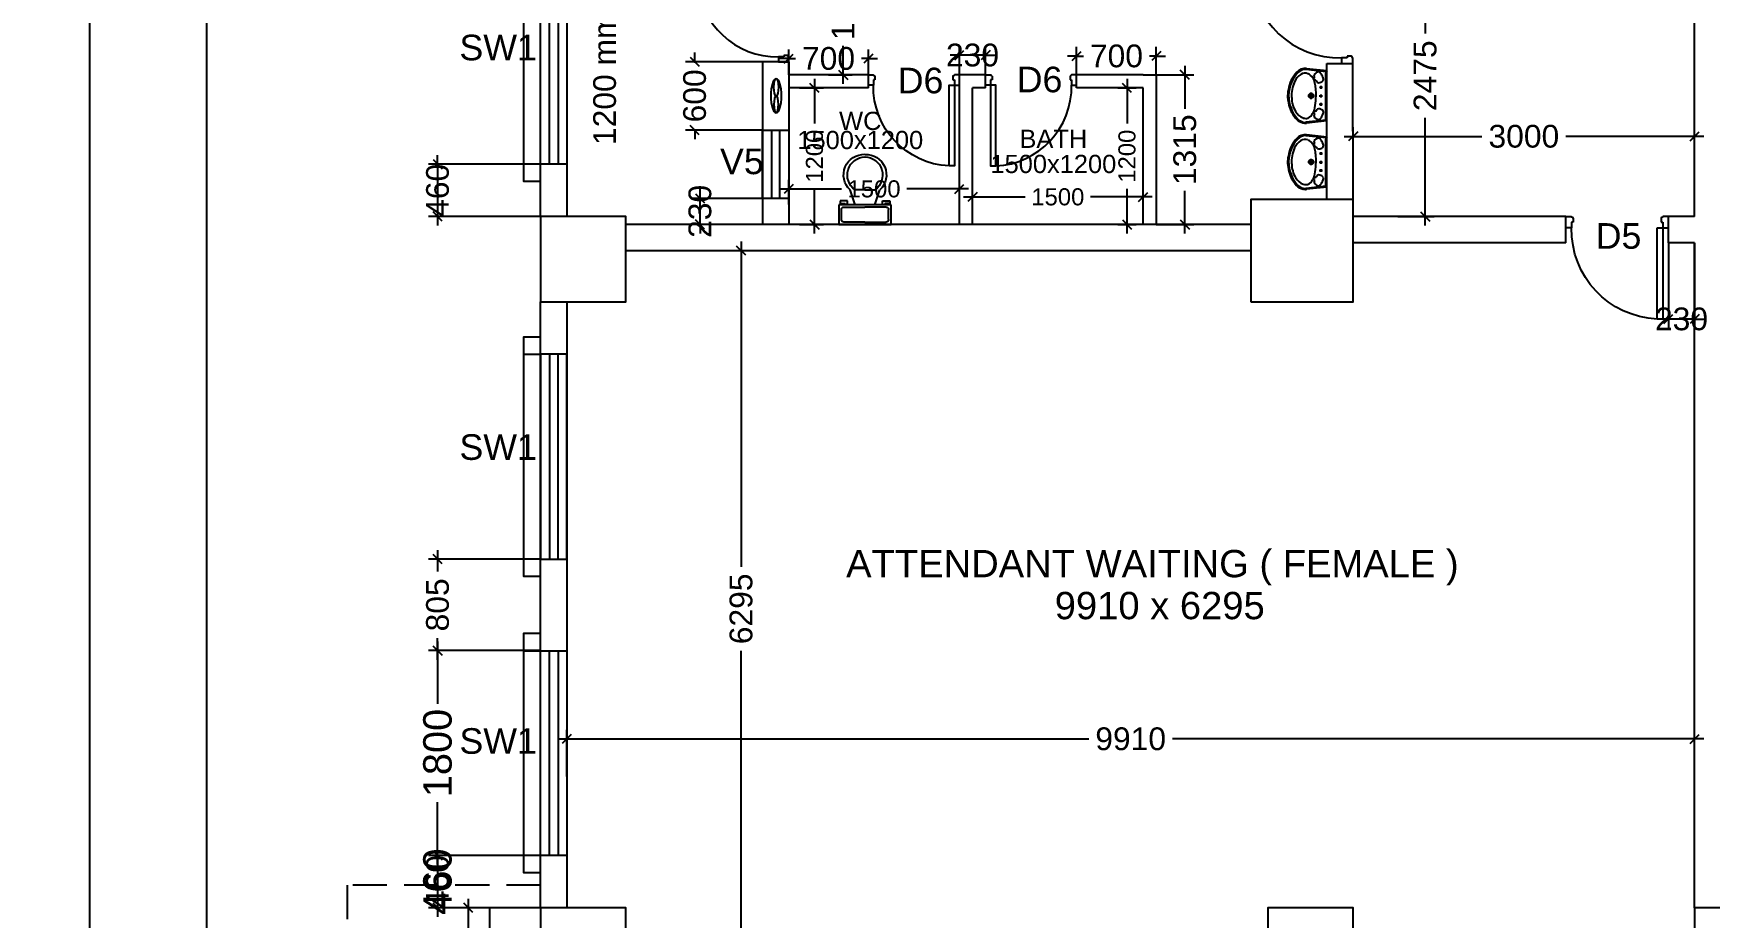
# Model space of a CAD drawing. Extents: x 7620542 to 7843793, y -6476226 to -6093835.
# Drawn here: x 7636943 to 7651670, y -6350490 to -6342722 of the extents above; entities that cross this region are included whole.
import ezdxf
from ezdxf.enums import TextEntityAlignment as Align

# ---------------------------------------------------------------- set-up
doc = ezdxf.new("R2010")
doc.units = 0
doc.header["$LTSCALE"] = 600
doc.header["$MEASUREMENT"] = 0
doc.header["$PDMODE"] = 35
doc.linetypes.add('DASHED', pattern=[0.75, 0.5, -0.25])
doc.layers.get('0').update_dxf_attribs({"linetype": 'CONTINUOUS'})
doc.layers.get('Defpoints').update_dxf_attribs({"linetype": 'CONTINUOUS'})
for name, color, linetype in [('DIM', 8, 'CONTINUOUS'), ('DOOR', 32, 'CONTINUOUS'), ('Ele Proje.', 7, 'CONTINUOUS'), ('Exaust', 8, 'CONTINUOUS'), ('Fixed Glass', 171, 'CONTINUOUS'), ('joinery', 7, 'CONTINUOUS'), ('LA-column', 3, 'CONTINUOUS'), ('Room Dim', 1, 'CONTINUOUS'), ('T Wall', 8, 'CONTINUOUS'), ('TEXT', 6, 'CONTINUOUS'), ('Toi-Euip', 8, 'CONTINUOUS'), ('toi-fix', 46, 'CONTINUOUS'), ('Walls', 7, 'CONTINUOUS'), ('WIN', 151, 'CONTINUOUS'), ('Working Dim', 5, 'CONTINUOUS')]:
    doc.layers.add(name, color=color, linetype=linetype)
doc.styles.add('ari', font='arial.ttf')
doc.styles.add('ARIAL', font='arial.ttf')
doc.styles.get("Standard").update_dxf_attribs({"font": 'romans.shx'})
doc.dimstyles.new('int. dim', dxfattribs={"dimtxt": 450, "dimasz": 80, "dimexe": 80, "dimexo": 0, "dimgap": 70, "dimtad": 0, "dimdec": 0, "dimzin": 12, "dimdsep": 46, "dimtxsty": 'ari', "dimblk": 'OBLIQUE', "dimcen": 2, "dimdle": 80, "dimclrd": 256, "dimclre": 256, "dimclrt": 6, "dimadec": 0, "dimazin": 0, "dimtfac": 1, "dimtdec": 0, "dimtix": 1, "dimtmove": 2, "dimatfit": 3, "dimfxl": 1, "dimtolj": 1, "dimtzin": 0, "dimlwd": -1, "dimlwe": -1, "dimarcsym": 0})
doc.dimstyles.new('STANDARD$0', dxfattribs={"dimscale": 0, "dimtxt": 150, "dimasz": 125, "dimexe": 0.75, "dimexo": 1, "dimgap": 25, "dimtad": 1, "dimdec": 0, "dimdsep": 46, "dimtxsty": 'Standard', "dimblk1": 'DOT', "dimblk2": 'DOT', "dimsah": 1, "dimcen": 2.5, "dimclrd": 1, "dimclre": 1, "dimclrt": 3, "dimadec": 0, "dimazin": 0, "dimtfac": 1, "dimtdec": 0, "dimtmove": 0, "dimatfit": 3, "dimldrblk": 'DOT', "dimfxl": 1, "dimtolj": 1, "dimtzin": 0, "dimarcsym": 0})

# ---------------------------------------------------------------- blocks, each defined once
blk = doc.blocks.new('1000')
at = {"layer": 'DOOR'}
for p, q in [((0, -100), (0, 0)), ((0, 0), (50, 0)), ((50, -100), (0, -100)), ((50, 0), (50, -2)), ((63, -49), (50, -49)), ((50, -49), (50, -100)), ((50, -100), (50, -901)), ((100, -100), (50, -100)), ((63, -13), (61, -13)), ((63, -13), (63, -49)), ((100, -901), (100, -100)), ((837, -13), (837, -49)), ((837, -13), (839, -13)), ((837, -49), (850, -49)), ((850, 0), (850, -2)), ((900, 0), (850, 0)), ((850, -49), (850, -100)), ((850, -100), (900, -100)), ((900, -100), (900, 0)), ((50, -901), (100, -901))]:
    blk.add_line(p, q, dxfattribs=at)
for centre, major_axis, start_param, end_param in [((50, -13), (-7.95, 7.95), 3.926991, 5.497787), ((850, -13), (7.95, 7.95), 0.785398, 2.356194)]:
    blk.add_ellipse(centre, major_axis=major_axis, ratio=1, start_param=start_param, end_param=end_param, dxfattribs=at)
at = {"layer": 'DOOR', "color": 145}
blk.add_ellipse((64, -115), major_axis=(-520, 590), ratio=1, start_param=2.464943, end_param=4.009476, dxfattribs=at)
blk = doc.blocks.new('_Oblique')
at = {"color": 0, "linetype": 'ByBlock', "lineweight": -2}
blk.add_line((-0.5, -0.5), (0.5, 0.5), dxfattribs=at)
blk = doc.blocks.new('*D500')
at = {"layer": 'Defpoints', "color": 0, "transparency": 16777216}
for p in [(7641399, -6343870, -15), (7640494, -6344330), (7641399, -6344330, -10)]:
    blk.add_point(p, dxfattribs=at)
at = {"layer": 'Working Dim', "transparency": 16777216}
for p, q in [((7641399, -6343870), (7640414, -6343870)), ((7640494, -6343870), (7640494, -6343790)), ((7640494, -6343870), (7640494, -6344330)), ((7641399, -6344330), (7640414, -6344330)), ((7640494, -6344330), (7640494, -6344410))]:
    blk.add_line(p, q, dxfattribs=at)
at = {"layer": 'Working Dim', "transparency": 16777216, "xscale": 80, "yscale": 80, "zscale": 80}
for p, rotation in [((7640494, -6343870), 270), ((7640494, -6344330), 90)]:
    blk.add_blockref('_Oblique', p, dxfattribs=dict(at, rotation=rotation))
at = {"layer": 'Working Dim', "color": 6, "transparency": 16777216, "insert": (7640494, -6344100), "char_height": 200, "attachment_point": 5, "rotation": 90, "style": 'ari'}
blk.add_mtext('\\A1;460', dxfattribs=at)
blk = doc.blocks.new('*D501')
at = {"layer": 'Defpoints', "color": 0, "transparency": 16777216}
for p in [(7641399, -6347341, -10), (7640494, -6348145), (7641399, -6348145, -10)]:
    blk.add_point(p, dxfattribs=at)
at = {"layer": 'Working Dim', "transparency": 16777216}
for p, q in [((7640494, -6347261), (7640494, -6347451)), ((7641399, -6347341), (7640414, -6347341)), ((7641399, -6348145), (7640414, -6348145)), ((7640494, -6348225), (7640494, -6348035))]:
    blk.add_line(p, q, dxfattribs=at)
at = {"layer": 'Working Dim', "transparency": 16777216, "xscale": 80, "yscale": 80, "zscale": 80}
for p, rotation in [((7640494, -6347341), 90), ((7640494, -6348145), 270)]:
    blk.add_blockref('_Oblique', p, dxfattribs=dict(at, rotation=rotation))
at = {"layer": 'Working Dim', "color": 6, "transparency": 16777216, "insert": (7640494, -6347743), "char_height": 200, "attachment_point": 5, "rotation": 90, "style": 'ari'}
blk.add_mtext('\\A1;805', dxfattribs=at)
blk = doc.blocks.new('*D502')
at = {"layer": 'Defpoints', "color": 0, "transparency": 16777216}
for p in [(7641399, -6349945, -10), (7640494, -6350405), (7641399, -6350405, -10)]:
    blk.add_point(p, dxfattribs=at)
at = {"layer": 'Working Dim', "transparency": 16777216}
for p, q in [((7640494, -6349945), (7640494, -6349865)), ((7641399, -6349945), (7640414, -6349945)), ((7640494, -6349945), (7640494, -6350405)), ((7641399, -6350405), (7640414, -6350405)), ((7640494, -6350405), (7640494, -6350485))]:
    blk.add_line(p, q, dxfattribs=at)
at = {"layer": 'Working Dim', "transparency": 16777216, "xscale": 80, "yscale": 80, "zscale": 80}
for p, rotation in [((7640494, -6349945), 270), ((7640494, -6350405), 90)]:
    blk.add_blockref('_Oblique', p, dxfattribs=dict(at, rotation=rotation))
at = {"layer": 'Working Dim', "color": 6, "transparency": 16777216, "insert": (7640494, -6350175), "char_height": 200, "attachment_point": 5, "rotation": 90, "style": 'ari'}
blk.add_mtext('\\A1;460', dxfattribs=at)
blk = doc.blocks.new('*D361')
at = {"layer": 'Defpoints', "color": 0, "transparency": 16777216}
for p in [(7648539, -6343724, 3), (7651539, -6343626), (7651539, -6343724, 7)]:
    blk.add_point(p, dxfattribs=at)
at = {"layer": 'Working Dim', "transparency": 16777216}
for p, q in [((7648539, -6343724), (7648539, -6343546)), ((7651539, -6343724), (7651539, -6343546)), ((7648459, -6343626), (7649671, -6343626)), ((7651619, -6343626), (7650407, -6343626))]:
    blk.add_line(p, q, dxfattribs=at)
at = {"layer": 'Working Dim', "transparency": 16777216, "xscale": 80, "yscale": 80, "zscale": 80, "rotation": 180}
blk.add_blockref('_Oblique', (7648539, -6343626), dxfattribs=at)
at = {"layer": 'Working Dim', "transparency": 16777216, "xscale": 80, "yscale": 80, "zscale": 80}
blk.add_blockref('_Oblique', (7651539, -6343626), dxfattribs=at)
at = {"layer": 'Working Dim', "color": 6, "transparency": 16777216, "insert": (7650039, -6343626), "char_height": 200, "attachment_point": 5, "style": 'ari'}
blk.add_mtext('\\A1;3000', dxfattribs=at)
blk = doc.blocks.new('*D362')
at = {"layer": 'Defpoints', "color": 0, "transparency": 16777216}
for p in [(7651539, -6348921), (7641629, -6349252, 5), (7651539, -6349252, 6)]:
    blk.add_point(p, dxfattribs=at)
at = {"layer": 'Working Dim', "transparency": 16777216}
for p, q in [((7641629, -6349252), (7641629, -6348841)), ((7651539, -6349252), (7651539, -6348841)), ((7641549, -6348921), (7646216, -6348921)), ((7651619, -6348921), (7646952, -6348921))]:
    blk.add_line(p, q, dxfattribs=at)
at = {"layer": 'Working Dim', "transparency": 16777216, "xscale": 80, "yscale": 80, "zscale": 80, "rotation": 180}
blk.add_blockref('_Oblique', (7641629, -6348921), dxfattribs=at)
at = {"layer": 'Working Dim', "transparency": 16777216, "xscale": 80, "yscale": 80, "zscale": 80}
blk.add_blockref('_Oblique', (7651539, -6348921), dxfattribs=at)
at = {"layer": 'Working Dim', "color": 6, "transparency": 16777216, "insert": (7646584, -6348921), "char_height": 200, "attachment_point": 5, "style": 'ari'}
blk.add_mtext('\\A1;9910', dxfattribs=at)
blk = doc.blocks.new('*D363')
at = {"layer": 'Defpoints', "color": 0, "transparency": 16777216}
for p in [(7642916, -6344630), (7643161, -6344630), (7642916, -6350925, 6)]:
    blk.add_point(p, dxfattribs=at)
at = {"layer": 'Working Dim', "transparency": 16777216}
for p, q in [((7642916, -6344630), (7643241, -6344630)), ((7643161, -6344550), (7643161, -6347408)), ((7643161, -6351005), (7643161, -6348148)), ((7642916, -6350925), (7643241, -6350925))]:
    blk.add_line(p, q, dxfattribs=at)
at = {"layer": 'Working Dim', "transparency": 16777216, "xscale": 80, "yscale": 80, "zscale": 80}
for p, rotation in [((7643161, -6344630), 90), ((7643161, -6350925), 270)]:
    blk.add_blockref('_Oblique', p, dxfattribs=dict(at, rotation=rotation))
at = {"layer": 'Working Dim', "color": 6, "transparency": 16777216, "insert": (7643161, -6347778), "char_height": 200, "attachment_point": 5, "rotation": 90, "style": 'ari'}
blk.add_mtext('\\A1;6295', dxfattribs=at)
blk = doc.blocks.new('Z$W@#1841')
at = {"layer": 'DOOR'}
for p, q in [((-268, -167), (-317, -167)), ((-317, -167), (-317, -267)), ((-317, -267), (-268, -267)), ((-268, -218), (-268, -167)), ((-254, -218), (-268, -218)), ((-268, -267), (-268, -265)), ((-254, -254), (-256, -254)), ((-254, -254), (-254, -218)), ((519, -254), (519, -218)), ((519, -218), (533, -218)), ((519, -254), (522, -254)), ((533, -218), (533, -167)), ((533, -167), (583, -167)), ((533, -267), (533, -265)), ((583, -267), (533, -267)), ((583, -167), (583, -267))]:
    blk.add_line(p, q, dxfattribs=at)
blk.add_lwpolyline([(482, 633), (482, -167), (533, -167), (533, 633)], close=True, dxfattribs=at)
at = {"layer": 'DOOR', "color": 145}
blk.add_arc((518, -152), 786, 92.6177, 181.1129, dxfattribs=at)
at = {"layer": 'DOOR'}
for centre, start, end in [((-268, -254), 270, 0), ((533, -254), 180, 270)]:
    blk.add_arc(centre, 11.2, start, end, dxfattribs=at)
blk = doc.blocks.new('A$C70ED7303')
at = {"layer": 'toi-fix', "color": 8}
for p, q in [((0, 0), (229, 0)), ((229, 0), (229, -174)), ((-229, 0), (0, 0)), ((-229, -174), (-229, 0)), ((-207, -44), (-207, -131)), ((0, -22), (-185, -22)), ((0, -22), (185, -22)), ((207, -44), (207, -131)), ((229, -174), (-229, -174)), ((-218, -207), (-218, -185)), ((-218, -185), (-174, -185)), ((-153, -207), (-218, -207)), ((-185, -153), (0, -153)), ((-174, -185), (-174, -174)), ((-153, -174), (-153, -207)), ((-87, -174), (-131, -305)), ((185, -153), (0, -153)), ((87, -174), (131, -305)), ((153, -174), (153, -207)), ((153, -207), (218, -207)), ((174, -185), (174, -174)), ((218, -185), (174, -185)), ((218, -207), (218, -185)), ((0, -305), (-87, -305)), ((0, -305), (87, -305))]:
    blk.add_line(p, q, dxfattribs=at)
for centre, major_axis, start_param, end_param in [((-188, -41), (13.6, -13.6), 2.214297, 4.068888), ((-188, -134), (-13.6, -13.6), 5.35589, 7.21048), ((188, -41), (13.6, -13.6), 0.643501, 2.498091), ((188, -134), (-13.6, -13.6), 0.643501, 2.498091), ((-7, -436), (-128, -128), 4.686239, 7.105146), ((5, -435), (-113, -113), 4.541602, 7.039318), ((7, -436), (56, -172), -0.351019, 2.067888), ((-5, -435), (-113, -113), 0.814663, 3.31238)]:
    blk.add_ellipse(centre, major_axis=major_axis, ratio=1, start_param=start_param, end_param=end_param, dxfattribs=at)
blk = doc.blocks.new('A$C4D064DB7')
at = {"layer": 'Toi-Euip', "color": 8}
for p, q in [((-219, -1), (-239, 178)), ((-212, 5), (-232, 185)), ((1, 167), (1, 108)), ((212, 5), (232, 185)), ((219, -1), (239, 178)), ((-205, 8), (200, 8)), ((-61, 52), (-87, 52)), ((-73, 69), (-73, 37)), ((-28, 138), (30, 138)), ((11, 52), (-14, 52)), ((-1, 69), (-1, 37)), ((88, 52), (63, 52)), ((76, 64), (76, 37)), ((-219, -1), (219, -1))]:
    blk.add_line(p, q, dxfattribs=at)
for centre, radius in [((1, 138), 20.9), ((1, 138), 15), ((1, 138), 10.5), ((-73, 52), 6.23), ((-1, 52), 6.23), ((76, 52), 6.23)]:
    blk.add_circle(centre, radius, dxfattribs=at)
for centre, radius, start, end in [((-15, 63), 278, 103.6801, 133.1199), ((-52, 129), 194, 106.9894, 130.6854), ((-13, 69), 240, 90.5187, 121.0564), ((0, 43), 293, 66.1951, 111.8497), ((-4, 79), 266, 77.1391, 106.8516), ((4, 22), 288, 65.4107, 93.8454), ((11, 57), 285, 46.3845, 81.023), ((17, 64), 267, 46.2173, 67.6674), ((-159, 188), 80.7, 163.2392, 186.9959), ((-136, 190), 103, 132.34, 168.5521), ((-157, 191), 75.7, 146.7911, 185.1402), ((-116, 175), 119, 121.8415, 151.2146), ((-106, 184), 91.8, 165.5854, 192.6546), ((-79, 167), 122, 117.7975, 160.6946), ((-124, 196), 77.6, 203.693, 246.3813), ((98, 210), 106, 278.0202, 335.0221), ((74, 158), 135, 31.8603, 68.3132), ((131, 193), 68.8, 336.7779, 32.4081), ((141, 189), 91.5, 357.2238, 48.0895), ((144, 191), 96.4, 352.3942, 48.6169), ((-200, -15), 23.9, 101.1451, 143.7785), ((-189, 73), 20.1, 152.4908, 243.191), ((-154, 65), 55.1, 124.9669, 161.6496), ((-120, 149), 122, 230.5982, 250.4136), ((-175, 96), 17.3, 50.4642, 129.5358), ((-158, 116), 8.33, 226.0403, 306.1074), ((-146, 63), 33, 241.9192, 291.3561), ((-74, 264), 162, 239.5902, 265.9719), ((-157, 117), 8.45, 294.5104, 30.3287), ((-126, 102), 8.28, 83.1526, 217.3039), ((-161, 71), 47.7, 305.0585, 347.193), ((-110, 110), 26, 208.2715, 253.614), ((-144, 69), 30.9, 343.9654, 29.9209), ((33, 870), 776, 261.2228, 267.52), ((-3, 804), 710, 270.2431, 275.5482), ((44, 384), 287, 274.2321, 283.8267), ((146, 69), 30.9, 150.0791, 196.0346), ((163, 71), 47.7, 192.807, 234.9415), ((112, 110), 26, 286.386, 331.7285), ((130, 102), 7.16, 318.2984, 78.6803), ((148, 63), 33, 248.6439, 298.0808), ((158, 116), 7.49, 165.1523, 247.9307), ((160, 116), 8.33, 233.8926, 313.9597), ((122, 149), 122, 289.5864, 309.4018), ((177, 96), 17.3, 50.4642, 129.5358), ((156, 65), 55.1, 18.3504, 55.0331), ((191, 73), 20.1, 296.809, 27.5092), ((200, -17), 24.9, 38.7487, 88.5796)]:
    blk.add_arc(centre, radius, start, end, dxfattribs=at)
blk = doc.blocks.new('A$C153C7E87')
at = {"layer": 'Exaust', "color": 10, "extrusion": (0, 0, -1)}
for centre, major_axis, ratio in [((0, 0), (150, 0), 0.312125), ((-75, 0), (75.1, 0), 0.271389)]:
    blk.add_ellipse(centre, major_axis=major_axis, ratio=ratio, start_param=3.141593, end_param=9.424778, dxfattribs=at)
at = {"layer": 'Exaust', "color": 10}
blk.add_ellipse((75, 0), major_axis=(75.1, 0), ratio=0.271389, dxfattribs=at)
blk = doc.blocks.new('*D807')
at = {"layer": 'Defpoints', "color": 0, "transparency": 16777216}
for p in [(7648931, -6341855, -9), (7649172, -6341855), (7648931, -6344330, 5)]:
    blk.add_point(p, dxfattribs=at)
at = {"layer": 'Working Dim', "transparency": 16777216}
for p, q in [((7649172, -6341775), (7649172, -6342722)), ((7648931, -6341855), (7649252, -6341855)), ((7649172, -6344410), (7649172, -6343464)), ((7648931, -6344330), (7649252, -6344330))]:
    blk.add_line(p, q, dxfattribs=at)
at = {"layer": 'Working Dim', "transparency": 16777216, "xscale": 80, "yscale": 80, "zscale": 80}
for p, rotation in [((7649172, -6341855), 90), ((7649172, -6344330), 270)]:
    blk.add_blockref('_Oblique', p, dxfattribs=dict(at, rotation=rotation))
at = {"layer": 'Working Dim', "color": 6, "transparency": 16777216, "insert": (7649172, -6343093), "char_height": 200, "attachment_point": 5, "rotation": 90, "style": 'ari'}
blk.add_mtext('\\A1;2475', dxfattribs=at)
blk = doc.blocks.new('*D808')
at = {"layer": 'Defpoints', "color": 0, "transparency": 16777216}
for p in [(7646694, -6344158), (7645194, -6344304, -5), (7646694, -6344304, -5)]:
    blk.add_point(p, dxfattribs=at)
at = {"layer": 'Working Dim', "transparency": 16777216}
for p, q in [((7645114, -6344158), (7645657, -6344158)), ((7645194, -6344304), (7645194, -6344078)), ((7646774, -6344158), (7646231, -6344158)), ((7646694, -6344304), (7646694, -6344078))]:
    blk.add_line(p, q, dxfattribs=at)
at = {"layer": 'Working Dim', "transparency": 16777216, "xscale": 80, "yscale": 80, "zscale": 80, "rotation": 180}
blk.add_blockref('_Oblique', (7645194, -6344158), dxfattribs=at)
at = {"layer": 'Working Dim', "transparency": 16777216, "xscale": 80, "yscale": 80, "zscale": 80}
blk.add_blockref('_Oblique', (7646694, -6344158), dxfattribs=at)
at = {"layer": 'Working Dim', "color": 6, "transparency": 16777216, "insert": (7645944, -6344158), "char_height": 150, "attachment_point": 5, "style": 'ari'}
blk.add_mtext('\\A1;1500', dxfattribs=at)
blk = doc.blocks.new('*D809')
at = {"layer": 'Defpoints', "color": 0, "transparency": 16777216}
for p in [(7646472, -6343200, -5), (7646552, -6343200), (7646472, -6344400)]:
    blk.add_point(p, dxfattribs=at)
at = {"layer": 'Working Dim', "transparency": 16777216}
for p, q in [((7646552, -6343120), (7646552, -6343514)), ((7646472, -6343200), (7646632, -6343200)), ((7646552, -6344480), (7646552, -6344087)), ((7646472, -6344400), (7646632, -6344400))]:
    blk.add_line(p, q, dxfattribs=at)
at = {"layer": 'Working Dim', "transparency": 16777216, "xscale": 80, "yscale": 80, "zscale": 80}
for p, rotation in [((7646552, -6343200), 90), ((7646552, -6344400), 270)]:
    blk.add_blockref('_Oblique', p, dxfattribs=dict(at, rotation=rotation))
at = {"layer": 'Working Dim', "color": 6, "transparency": 16777216, "insert": (7646552, -6343800), "char_height": 150, "attachment_point": 5, "rotation": 90, "style": 'ari'}
blk.add_mtext('\\A1;1200', dxfattribs=at)
blk = doc.blocks.new('*D810')
at = {"layer": 'Defpoints', "color": 0, "transparency": 16777216}
for p in [(7645079, -6344088), (7643579, -6344224, 5), (7645079, -6344251, -5)]:
    blk.add_point(p, dxfattribs=at)
at = {"layer": 'Working Dim', "transparency": 16777216}
for p, q in [((7643579, -6344224), (7643579, -6344008)), ((7645079, -6344251), (7645079, -6344008)), ((7643499, -6344088), (7644042, -6344088)), ((7645159, -6344088), (7644616, -6344088))]:
    blk.add_line(p, q, dxfattribs=at)
at = {"layer": 'Working Dim', "transparency": 16777216, "xscale": 80, "yscale": 80, "zscale": 80, "rotation": 180}
blk.add_blockref('_Oblique', (7643579, -6344088), dxfattribs=at)
at = {"layer": 'Working Dim', "transparency": 16777216, "xscale": 80, "yscale": 80, "zscale": 80}
blk.add_blockref('_Oblique', (7645079, -6344088), dxfattribs=at)
at = {"layer": 'Working Dim', "color": 6, "transparency": 16777216, "insert": (7644329, -6344088), "char_height": 150, "attachment_point": 5, "style": 'ari'}
blk.add_mtext('\\A1;1500', dxfattribs=at)
blk = doc.blocks.new('*D811')
at = {"layer": 'Defpoints', "color": 0, "transparency": 16777216}
for p in [(7643673, -6343200, -5), (7643806, -6343200), (7643673, -6344400)]:
    blk.add_point(p, dxfattribs=at)
at = {"layer": 'Working Dim', "transparency": 16777216}
for p, q in [((7643806, -6343120), (7643806, -6343514)), ((7643673, -6343200), (7643886, -6343200)), ((7643806, -6344480), (7643806, -6344087)), ((7643673, -6344400), (7643886, -6344400))]:
    blk.add_line(p, q, dxfattribs=at)
at = {"layer": 'Working Dim', "transparency": 16777216, "xscale": 80, "yscale": 80, "zscale": 80}
for p, rotation in [((7643806, -6343200), 90), ((7643806, -6344400), 270)]:
    blk.add_blockref('_Oblique', p, dxfattribs=dict(at, rotation=rotation))
at = {"layer": 'Working Dim', "color": 6, "transparency": 16777216, "insert": (7643806, -6343800), "char_height": 150, "attachment_point": 5, "rotation": 90, "style": 'ari'}
blk.add_mtext('\\A1;1200', dxfattribs=at)
blk = doc.blocks.new('*D812')
at = {"layer": 'Defpoints', "color": 0, "transparency": 16777216}
for p in [(7643929, -6341855, -5), (7644058, -6341855), (7643929, -6343085, -5)]:
    blk.add_point(p, dxfattribs=at)
at = {"layer": 'Working Dim', "transparency": 16777216}
for p, q in [((7644058, -6341775), (7644058, -6342111)), ((7643929, -6341855), (7644138, -6341855)), ((7644058, -6343165), (7644058, -6342829)), ((7643929, -6343085), (7644138, -6343085))]:
    blk.add_line(p, q, dxfattribs=at)
at = {"layer": 'Working Dim', "transparency": 16777216, "xscale": 80, "yscale": 80, "zscale": 80}
for p, rotation in [((7644058, -6341855), 90), ((7644058, -6343085), 270)]:
    blk.add_blockref('_Oblique', p, dxfattribs=dict(at, rotation=rotation))
at = {"layer": 'Working Dim', "color": 6, "transparency": 16777216, "insert": (7644058, -6342470), "char_height": 200, "attachment_point": 5, "rotation": 90, "style": 'ari'}
blk.add_mtext('\\A1;1230', dxfattribs=at)
blk = doc.blocks.new('*D813')
at = {"layer": 'Defpoints', "color": 0, "transparency": 16777216}
for p in [(7644279, -6342942), (7643579, -6343085, -5), (7644279, -6343085, -5)]:
    blk.add_point(p, dxfattribs=at)
at = {"layer": 'Working Dim', "transparency": 16777216}
for p, q in [((7643579, -6343085), (7643579, -6342862)), ((7644279, -6343085), (7644279, -6342862)), ((7643579, -6342942), (7643499, -6342942)), ((7643579, -6342942), (7643639, -6342942)), ((7644279, -6342942), (7644219, -6342942)), ((7644279, -6342942), (7644359, -6342942))]:
    blk.add_line(p, q, dxfattribs=at)
at = {"layer": 'Working Dim', "transparency": 16777216, "xscale": 80, "yscale": 80, "zscale": 80}
blk.add_blockref('_Oblique', (7643579, -6342942), dxfattribs=at)
at = {"layer": 'Working Dim', "transparency": 16777216, "xscale": 80, "yscale": 80, "zscale": 80, "rotation": 180}
blk.add_blockref('_Oblique', (7644279, -6342942), dxfattribs=at)
at = {"layer": 'Working Dim', "color": 6, "transparency": 16777216, "insert": (7643929, -6342942), "char_height": 200, "attachment_point": 5, "style": 'ari'}
blk.add_mtext('\\A1;700', dxfattribs=at)
blk = doc.blocks.new('*D814')
at = {"layer": 'Defpoints', "color": 0, "transparency": 16777216}
for p in [(7645079, -6342912), (7645079, -6343085, -5), (7645309, -6343085, -5)]:
    blk.add_point(p, dxfattribs=at)
at = {"layer": 'Working Dim', "transparency": 16777216}
for p, q in [((7645079, -6343085), (7645079, -6342832)), ((7645309, -6343085), (7645309, -6342832)), ((7645079, -6342912), (7644999, -6342912)), ((7645309, -6342912), (7645079, -6342912)), ((7645309, -6342912), (7645389, -6342912))]:
    blk.add_line(p, q, dxfattribs=at)
at = {"layer": 'Working Dim', "transparency": 16777216, "xscale": 80, "yscale": 80, "zscale": 80}
blk.add_blockref('_Oblique', (7645079, -6342912), dxfattribs=at)
at = {"layer": 'Working Dim', "transparency": 16777216, "xscale": 80, "yscale": 80, "zscale": 80, "rotation": 180}
blk.add_blockref('_Oblique', (7645309, -6342912), dxfattribs=at)
at = {"layer": 'Working Dim', "color": 6, "transparency": 16777216, "insert": (7645194, -6342912), "char_height": 200, "attachment_point": 5, "style": 'ari'}
blk.add_mtext('\\A1;230', dxfattribs=at)
blk = doc.blocks.new('*D815')
at = {"layer": 'Defpoints', "color": 0, "transparency": 16777216}
for p in [(7646809, -6342920), (7646109, -6343085, -5), (7646809, -6343085, -5)]:
    blk.add_point(p, dxfattribs=at)
at = {"layer": 'Working Dim', "transparency": 16777216}
for p, q in [((7646109, -6343085), (7646109, -6342840)), ((7646809, -6343085), (7646809, -6342840)), ((7646109, -6342920), (7646029, -6342920)), ((7646109, -6342920), (7646169, -6342920)), ((7646809, -6342920), (7646749, -6342920)), ((7646809, -6342920), (7646889, -6342920))]:
    blk.add_line(p, q, dxfattribs=at)
at = {"layer": 'Working Dim', "transparency": 16777216, "xscale": 80, "yscale": 80, "zscale": 80}
blk.add_blockref('_Oblique', (7646109, -6342920), dxfattribs=at)
at = {"layer": 'Working Dim', "transparency": 16777216, "xscale": 80, "yscale": 80, "zscale": 80, "rotation": 180}
blk.add_blockref('_Oblique', (7646809, -6342920), dxfattribs=at)
at = {"layer": 'Working Dim', "color": 6, "transparency": 16777216, "insert": (7646459, -6342920), "char_height": 200, "attachment_point": 5, "style": 'ari'}
blk.add_mtext('\\A1;700', dxfattribs=at)
blk = doc.blocks.new('*D816')
at = {"layer": 'Defpoints', "color": 0, "transparency": 16777216}
for p in [(7646809, -6343085, -5), (7646809, -6344400, -5), (7647060, -6344400)]:
    blk.add_point(p, dxfattribs=at)
at = {"layer": 'Working Dim', "transparency": 16777216}
for p, q in [((7647060, -6343005), (7647060, -6343383)), ((7646809, -6343085), (7647140, -6343085)), ((7647060, -6344480), (7647060, -6344103)), ((7646809, -6344400), (7647140, -6344400))]:
    blk.add_line(p, q, dxfattribs=at)
at = {"layer": 'Working Dim', "transparency": 16777216, "xscale": 80, "yscale": 80, "zscale": 80}
for p, rotation in [((7647060, -6343085), 90), ((7647060, -6344400), 270)]:
    blk.add_blockref('_Oblique', p, dxfattribs=dict(at, rotation=rotation))
at = {"layer": 'Working Dim', "color": 6, "transparency": 16777216, "insert": (7647060, -6343743), "char_height": 200, "attachment_point": 5, "rotation": 90, "style": 'ari'}
blk.add_mtext('\\A1;1315', dxfattribs=at)
blk = doc.blocks.new('*D855')
at = {"layer": 'Defpoints', "color": 0, "transparency": 16777216}
for p in [(7641399, -6337015, 5), (7637435, -6454874), (7641549, -6454874, 5)]:
    blk.add_point(p, dxfattribs=at)
at = {"layer": 'DIM', "color": 8, "transparency": 16777216}
for p, q in [((7637435, -6336715), (7637435, -6393996)), ((7641399, -6337015), (7637135, -6337015)), ((7637435, -6455174), (7637435, -6397894)), ((7641549, -6454874), (7637135, -6454874))]:
    blk.add_line(p, q, dxfattribs=at)
at = {"layer": 'DIM', "color": 8, "transparency": 16777216, "xscale": 300, "yscale": 300, "zscale": 300}
for p, rotation in [((7637435, -6337015), 90), ((7637435, -6454874), 270)]:
    blk.add_blockref('_Oblique', p, dxfattribs=dict(at, rotation=rotation))
at = {"layer": 'DIM', "color": 7, "transparency": 16777216, "insert": (7637435, -6395945), "char_height": 750, "attachment_point": 5, "rotation": 90, "style": 'ari'}
blk.add_mtext('\\A1;117.86m', dxfattribs=at)
blk = doc.blocks.new('*D868')
at = {"layer": 'Defpoints', "color": 0, "transparency": 16777216}
for p in [(7638463, -6337015), (7641919, -6337015, 3), (7641399, -6373456, -1)]:
    blk.add_point(p, dxfattribs=at)
at = {"layer": 'DIM', "color": 8, "transparency": 16777216}
for p, q in [((7638463, -6336715), (7638463, -6353543)), ((7641919, -6337015), (7638163, -6337015)), ((7638463, -6373756), (7638463, -6356928)), ((7641399, -6373456), (7638163, -6373456))]:
    blk.add_line(p, q, dxfattribs=at)
at = {"layer": 'DIM', "color": 8, "transparency": 16777216, "xscale": 300, "yscale": 300, "zscale": 300}
for p, rotation in [((7638463, -6337015), 90), ((7638463, -6373456), 270)]:
    blk.add_blockref('_Oblique', p, dxfattribs=dict(at, rotation=rotation))
at = {"layer": 'DIM', "color": 7, "transparency": 16777216, "insert": (7638463, -6355235), "char_height": 750, "attachment_point": 5, "rotation": 90, "style": 'ari'}
blk.add_mtext('\\A1;36.44m', dxfattribs=at)
blk = doc.blocks.new('*D1757')
at = {"layer": 'Defpoints', "color": 0, "transparency": 16777216}
for p in [(7642800, -6344171), (7643349, -6344171), (7643349, -6344400)]:
    blk.add_point(p, dxfattribs=at)
at = {"layer": 'Working Dim', "transparency": 16777216}
for p, q in [((7643349, -6344171), (7642720, -6344171)), ((7642800, -6344171), (7642800, -6344091)), ((7642800, -6344400), (7642800, -6344171)), ((7643349, -6344400), (7642720, -6344400)), ((7642800, -6344400), (7642800, -6344480))]:
    blk.add_line(p, q, dxfattribs=at)
at = {"layer": 'Working Dim', "transparency": 16777216, "xscale": 80, "yscale": 80, "zscale": 80}
for p, rotation in [((7642800, -6344171), 270), ((7642800, -6344400), 90)]:
    blk.add_blockref('_Oblique', p, dxfattribs=dict(at, rotation=rotation))
at = {"layer": 'Working Dim', "color": 6, "transparency": 16777216, "insert": (7642800, -6344285), "char_height": 200, "attachment_point": 5, "rotation": 90, "style": 'ari'}
blk.add_mtext('\\A1;230', dxfattribs=at)
blk = doc.blocks.new('*D1758')
at = {"layer": 'Defpoints', "color": 0, "transparency": 16777216}
for p in [(7642753, -6342970), (7643349, -6342970), (7643349, -6343571)]:
    blk.add_point(p, dxfattribs=at)
at = {"layer": 'Working Dim', "transparency": 16777216}
for p, q in [((7643349, -6342970), (7642673, -6342970)), ((7642753, -6342970), (7642753, -6342890)), ((7642753, -6342970), (7642753, -6342979)), ((7643349, -6343571), (7642673, -6343571)), ((7642753, -6343571), (7642753, -6343562)), ((7642753, -6343571), (7642753, -6343651))]:
    blk.add_line(p, q, dxfattribs=at)
at = {"layer": 'Working Dim', "transparency": 16777216, "xscale": 80, "yscale": 80, "zscale": 80}
for p, rotation in [((7642753, -6342970), 270), ((7642753, -6343571), 90)]:
    blk.add_blockref('_Oblique', p, dxfattribs=dict(at, rotation=rotation))
at = {"layer": 'Working Dim', "color": 6, "transparency": 16777216, "insert": (7642753, -6343270), "char_height": 200, "attachment_point": 5, "rotation": 90, "style": 'ari'}
blk.add_mtext('\\A1;600', dxfattribs=at)
blk = doc.blocks.new('*D1762')
at = {"layer": 'Defpoints', "color": 0, "transparency": 16777216}
for p in [(7651309, -6344560), (7651539, -6344560), (7651309, -6345231)]:
    blk.add_point(p, dxfattribs=at)
at = {"layer": 'Working Dim', "transparency": 16777216}
for p, q in [((7651309, -6344560), (7651309, -6345311)), ((7651539, -6344560), (7651539, -6345311)), ((7651309, -6345231), (7651229, -6345231)), ((7651539, -6345231), (7651309, -6345231)), ((7651539, -6345231), (7651619, -6345231))]:
    blk.add_line(p, q, dxfattribs=at)
at = {"layer": 'Working Dim', "transparency": 16777216, "xscale": 80, "yscale": 80, "zscale": 80}
blk.add_blockref('_Oblique', (7651309, -6345231), dxfattribs=at)
at = {"layer": 'Working Dim', "transparency": 16777216, "xscale": 80, "yscale": 80, "zscale": 80, "rotation": 180}
blk.add_blockref('_Oblique', (7651539, -6345231), dxfattribs=at)
at = {"layer": 'Working Dim', "color": 6, "transparency": 16777216, "insert": (7651424, -6345231), "char_height": 200, "attachment_point": 5, "style": 'ari'}
blk.add_mtext('\\A1;230', dxfattribs=at)
blk = doc.blocks.new('*D2032')
at = {"layer": 'Defpoints', "color": 0, "transparency": 16777216}
for p in [(7641399, -6348145, -10), (7640494, -6349945), (7641399, -6349945, -10)]:
    blk.add_point(p, dxfattribs=at)
at = {"layer": 'Working Dim', "transparency": 16777216}
for p, q in [((7641399, -6348145), (7640414, -6348145)), ((7640494, -6348065), (7640494, -6348614)), ((7640494, -6350025), (7640494, -6349476)), ((7641399, -6349945), (7640414, -6349945))]:
    blk.add_line(p, q, dxfattribs=at)
at = {"layer": 'Working Dim', "transparency": 16777216, "xscale": 80, "yscale": 80, "zscale": 80}
for p, rotation in [((7640494, -6348145), 90), ((7640494, -6349945), 270)]:
    blk.add_blockref('_Oblique', p, dxfattribs=dict(at, rotation=rotation))
at = {"layer": 'Working Dim', "color": 6, "transparency": 16777216, "insert": (7640494, -6349045), "char_height": 250, "attachment_point": 5, "rotation": 90, "style": 'ari'}
blk.add_mtext('\\A1;1800', dxfattribs=at)
blk = doc.blocks.new('*D2033')
at = {"layer": 'Defpoints', "color": 0, "transparency": 16777216}
for p in [(7641399, -6349945, -10), (7640494, -6350405), (7641399, -6350405, -10)]:
    blk.add_point(p, dxfattribs=at)
at = {"layer": 'Working Dim', "transparency": 16777216}
for p, q in [((7640494, -6349945), (7640494, -6349865)), ((7641399, -6349945), (7640414, -6349945)), ((7640494, -6349945), (7640494, -6350405)), ((7641399, -6350405), (7640414, -6350405)), ((7640494, -6350405), (7640494, -6350485))]:
    blk.add_line(p, q, dxfattribs=at)
at = {"layer": 'Working Dim', "transparency": 16777216, "xscale": 80, "yscale": 80, "zscale": 80}
for p, rotation in [((7640494, -6349945), 270), ((7640494, -6350405), 90)]:
    blk.add_blockref('_Oblique', p, dxfattribs=dict(at, rotation=rotation))
at = {"layer": 'Working Dim', "color": 6, "transparency": 16777216, "insert": (7640494, -6350175), "char_height": 250, "attachment_point": 5, "rotation": 90, "style": 'ari'}
blk.add_mtext('\\A1;460', dxfattribs=at)
blk = doc.blocks.new('*D2045')
at = {"layer": 'Defpoints', "color": 0, "transparency": 16777216}
for p in [(7640763, -6350405), (7640949, -6350405, 14), (7640949, -6352945, -18)]:
    blk.add_point(p, dxfattribs=at)
at = {"layer": 'Working Dim', "transparency": 16777216}
for p, q in [((7640763, -6350325), (7640763, -6351305)), ((7640949, -6350405), (7640683, -6350405)), ((7640763, -6353025), (7640763, -6352045)), ((7640949, -6352945), (7640683, -6352945))]:
    blk.add_line(p, q, dxfattribs=at)
at = {"layer": 'Working Dim', "transparency": 16777216, "xscale": 80, "yscale": 80, "zscale": 80}
for p, rotation in [((7640763, -6350405), 90), ((7640763, -6352945), 270)]:
    blk.add_blockref('_Oblique', p, dxfattribs=dict(at, rotation=rotation))
at = {"layer": 'Working Dim', "color": 6, "transparency": 16777216, "insert": (7640763, -6351675), "char_height": 200, "attachment_point": 5, "rotation": 90, "style": 'ari'}
blk.add_mtext('\\A1;2540', dxfattribs=at)

msp = doc.modelspace()

# ---------------------------------------------------------------- linework, layer by layer
at = {"color": 8, "linetype": 'DASHED'}
for p, q in [((7641399.003, -6350205.336, -2.329), (7639699.001, -6350205.336, -2.329)), ((7639699.001, -6350205.336, -2.329), (7639699.104, -6359285.366, -2.329))]:
    msp.add_line(p, q, dxfattribs=at)
at = {"layer": 'Ele Proje.', "color": 1}
for p, q in [((7640949.003, -6350405.336, -0.728), (7640949.015, -6352945.329, -32.756)), ((7641399.003, -6350405.383, -11.001), (7640949.003, -6350405.383, -11.001))]:
    msp.add_line(p, q, dxfattribs=at)
at = {"layer": 'Ele Proje.', "elevation": -14.83}
for points in [[(7641399.003, -6343870.434), (7641249.004, -6343870.434), (7641249.004, -6344020.434), (7641399.003, -6344020.434)], [(7641399.003, -6345390.536), (7641249.003, -6345390.536), (7641249.003, -6345540.536), (7641399.003, -6345540.536)], [(7641399.003, -6347340.536), (7641249.003, -6347340.536), (7641249.003, -6347490.536), (7641399.003, -6347490.536)], [(7641399.003, -6347995.476), (7641249.003, -6347995.476), (7641249.003, -6348145.476), (7641399.003, -6348145.476)], [(7641399.003, -6349945.476), (7641249.003, -6349945.476), (7641249.003, -6350095.476), (7641399.003, -6350095.476)]]:
    msp.add_lwpolyline(points, dxfattribs=at)
at = {"layer": 'Fixed Glass', "elevation": -14.83}
for points in [[(7641399.003, -6342070.434), (7641629.003, -6342070.434), (7641629.003, -6343870.434), (7641399.003, -6343870.434)], [(7641476.003, -6342070.434), (7641552.003, -6342070.434), (7641552.003, -6343870.434), (7641476.003, -6343870.434)]]:
    msp.add_lwpolyline(points, close=True, dxfattribs=at)
at = {"layer": 'LA-column', "color": 2}
for points, elevation in [([(7647639.139, -6345080.366), (7648539.139, -6345080.366), (7648539.139, -6344180.366), (7647639.139, -6344180.366)], -7.088), ([(7641399.003, -6345080.426), (7642149.003, -6345080.426), (7642149.003, -6344330.426), (7641399.003, -6344330.426)], -14.83), ([(7641399.003, -6351155.366), (7642149.003, -6351155.366), (7642149.003, -6350405.366), (7641399.003, -6350405.366)], -14.83), ([(7647789.139, -6351155.366), (7648539.139, -6351155.366), (7648539.139, -6350405.366), (7647789.139, -6350405.366)], -7.088), ([(7651539.003, -6351155.366), (7652289.003, -6351155.366), (7652289.003, -6350405.366), (7651539.003, -6350405.366)], -14.83)]:
    msp.add_lwpolyline(points, close=True, dxfattribs=dict(at, elevation=elevation))
at = {"layer": 'T Wall', "color": 6, "linetype": 'Continuous'}
for p, q in [((7644278.868, -6343085.396, -14.83), (7643578.868, -6343085.396, -14.83)), ((7644278.868, -6343200.396, -14.83), (7644278.868, -6343085.396, -14.83)), ((7645193.868, -6343085.396, -14.83), (7645078.868, -6343085.396, -14.83)), ((7645078.868, -6343200.396, -14.83), (7645078.868, -6343085.396, -14.83)), ((7645308.868, -6343085.396, -14.83), (7645078.868, -6343085.396, -14.83)), ((7645308.868, -6343200.396, -14.83), (7645308.868, -6343085.396, -14.83)), ((7646693.868, -6343085.396, -14.83), (7646108.868, -6343085.396, -14.83)), ((7646108.868, -6343200.396, -14.83), (7646108.868, -6343085.396, -14.83)), ((7644278.868, -6343200.396, -14.83), (7643578.868, -6343200.396, -14.83)), ((7645078.868, -6344400.396, -14.83), (7645078.868, -6343200.396, -14.83)), ((7645193.868, -6344400.396, -14.83), (7645193.868, -6343200.396, -14.83)), ((7645308.868, -6343200.396, -14.83), (7645193.868, -6343200.396, -14.83)), ((7646693.868, -6343200.396, -14.83), (7646108.868, -6343200.396, -14.83))]:
    msp.add_line(p, q, dxfattribs=at)
at = {"layer": 'T Wall', "color": 6, "linetype": 'Continuous', "ltscale": 10000, "elevation": -14.83}
for points in [[(7646693.868, -6343085.396), (7646808.868, -6343085.396), (7646808.868, -6344400.396)], [(7646693.868, -6344400.396), (7646693.868, -6343200.396)]]:
    msp.add_lwpolyline(points, dxfattribs=at)
at = {"layer": 'Walls'}
for p, q in [((7641629.003, -6337765.366, -14.83), (7641629.003, -6344330.448, -14.83)), ((7643349.003, -6342970.396, -14.83), (7643349.003, -6344400.396, -14.83)), ((7643579.003, -6342970.396, -14.83), (7643349.003, -6342970.396, -14.83)), ((7643579.003, -6342970.396, -14.83), (7643579.003, -6344400.396, -14.83)), ((7641629.003, -6345080.519, -14.83), (7641629.003, -6350405.476, -14.83))]:
    msp.add_line(p, q, dxfattribs=at)
at = {"layer": 'Walls', "linetype": 'Continuous'}
for p, q in [((7651539.007, -6344330.426, -14.83), (7651539.007, -6341855.353, -14.83)), ((7648306.535, -6342985.191, -14.83), (7648536.535, -6342985.191, -14.83)), ((7648309.003, -6344180.366, -14.83), (7648306.535, -6342985.191, -14.83)), ((7648539.003, -6344180.366, -14.83), (7648536.535, -6342985.191, -14.83)), ((7650408.988, -6344330.426, -14.83), (7648539.003, -6344330.426, -14.83)), ((7650408.988, -6344560.426, -14.83), (7650408.988, -6344330.356, -14.83)), ((7651309.007, -6344560.426, -14.83), (7651309.007, -6344330.356, -14.83)), ((7651539.007, -6344330.426, -14.83), (7651309.007, -6344330.426, -14.83)), ((7647639.139, -6344400.396, -14.83), (7642149.003, -6344400.396, -14.83)), ((7647639.139, -6344630.396, -14.83), (7642149.003, -6344630.396, -14.83)), ((7650408.988, -6344560.426, -14.83), (7648539.139, -6344560.426, -14.83)), ((7651539.007, -6344560.426, -14.83), (7651309.007, -6344560.426, -14.83)), ((7651539.007, -6350405.484, -14.83), (7651539.007, -6344560.426, -14.83))]:
    msp.add_line(p, q, dxfattribs=at)
at = {"layer": 'Walls', "color": 8}
for p, q in [((7641249.004, -6342070.434, -14.83), (7641249.004, -6343870.434, -14.83)), ((7641249.003, -6345540.536, -14.83), (7641249.003, -6347340.536, -14.83)), ((7641249.003, -6348145.476, -14.83), (7641249.003, -6349945.476, -14.83))]:
    msp.add_line(p, q, dxfattribs=at)
at = {"layer": 'Walls', "elevation": -14.83}
msp.add_lwpolyline([(7641399.003, -6344330.448), (7641399.003, -6337765.387)], dxfattribs=at)
at = {"layer": 'Walls', "linetype": 'Continuous', "elevation": -14.83}
msp.add_lwpolyline([(7641399.003, -6350405.476), (7641399.003, -6345080.519)], dxfattribs=at)
at = {"layer": 'WIN', "linetype": 'Continuous', "elevation": -14.83}
for points in [[(7643348.913, -6344170.541), (7643348.913, -6343570.541), (7643578.913, -6343570.541), (7643578.913, -6344170.541)], [(7643430.254, -6344170.541), (7643430.254, -6343570.541), (7643497.572, -6343570.541), (7643497.572, -6344170.541)], [(7641399.003, -6347340.536), (7641629.003, -6347340.536), (7641629.003, -6345540.536), (7641399.003, -6345540.536)], [(7641476.003, -6347340.536), (7641552.003, -6347340.536), (7641552.003, -6345540.536), (7641476.003, -6345540.536)], [(7641399.003, -6348145.476), (7641629.003, -6348145.476), (7641629.003, -6349945.476), (7641399.003, -6349945.476)], [(7641476.003, -6348145.476), (7641552.003, -6348145.476), (7641552.003, -6349945.476), (7641476.003, -6349945.476)]]:
    msp.add_lwpolyline(points, close=True, dxfattribs=at)

# ---------------------------------------------------------------- block references
at = {"layer": 'DOOR', "linetype": 'Continuous', "rotation": 90}
msp.add_blockref('Z$W@#1841', (7648269.127, -6342667.907, -14.83), dxfattribs=at)
at = {"layer": 'DOOR', "linetype": 'Continuous', "yscale": 0.8887360580265522, "zscale": 0.8887360580265522}
for p, xscale, rotation in [((7643341.348, -6342688.276, -14.83), 0.8887360580265522, 90), ((7644560.987, -6343323.051, -14.83), -0.8887360580265522, 180), ((7645826.748, -6343323.051, -14.83), 0.8887360580265522, 180)]:
    msp.add_blockref('Z$W@#1841', p, dxfattribs=dict(at, xscale=xscale, rotation=rotation))
at = {"layer": 'DOOR', "linetype": 'Continuous', "xscale": -1, "rotation": 359.9999867665085}
msp.add_blockref('1000', (7651309.015, -6344330.356, -14.83), dxfattribs=at)
at = {"layer": 'Exaust', "linetype": 'Continuous', "rotation": 90}
msp.add_blockref('A$C153C7E87', (7643468.913, -6343269.186, -14.83), dxfattribs=at)
at = {"layer": 'toi-fix', "rotation": 90}
for p in [(7648307.99, -6343269.903, -14.83), (7648307.99, -6343851.733, -14.83)]:
    msp.add_blockref('A$C4D064DB7', p, dxfattribs=at)
at = {"layer": 'toi-fix', "linetype": 'Continuous', "xscale": -1, "rotation": 180}
msp.add_blockref('A$C70ED7303', (7644249.483, -6344400.396, -14.83), dxfattribs=at)

# ---------------------------------------------------------------- texts
at = {"layer": 'joinery', "style": 'ari'}
for s, p in [('SW1', (7641026.278, -6342957.315, -14.83)), ('V5', (7643167.754, -6343957.888, -14.83)), ('D5', (7650870.906, -6344613.057, -14.83)), ('SW1', (7641026.278, -6346468.673, -14.83)), ('SW1', (7641026.278, -6349051.685, -14.83))]:
    msp.add_text(s, height=225, dxfattribs=at).set_placement(p, align=Align.CENTER)
for p in [(7645582.373, -6343238.199, -19.962), (7644536.781, -6343247.199, -19.962)]:
    msp.add_text('D6', height=225, dxfattribs=at).set_placement(p)
at = {"layer": 'Room Dim', "style": 'ARIAL'}
for s, height, p in [('1500x1200', 160, (7644208.052, -6343737.733, -14.83)), ('1500x1200', 160, (7645904.622, -6343948.113, -14.83)), ('9910 x 6295', 240, (7646839.3, -6347868.96, -14.83))]:
    msp.add_text(s, height=height, dxfattribs=at).set_placement(p, align=Align.CENTER)
at = {"layer": 'TEXT', "color": 7, "style": 'ARIAL'}
msp.add_text('1200 mmm WIDE SERVICE CORRIDOR', height=200, rotation=90, dxfattribs=at).set_placement((7642061.188, -6341148.309, -14.83), align=Align.CENTER)
for s, height, p in [('WC', 160, (7644208.052, -6343569.879, -14.83)), ('BATH', 160, (7645904.622, -6343727.003, -14.83)), ('ATTENDANT WAITING ( FEMALE )', 240, (7646774.937, -6347500.337, -14.83))]:
    msp.add_text(s, height=height, dxfattribs=at).set_placement(p, align=Align.CENTER)

# ---------------------------------------------------------------- dimensions: what is measured, and where the dimension line sits
at = {"layer": 'DIM'}
for base, p1, p2, angle, picture, middle in [((7637435.362, -6454873.885, -14.83), (7641399.003, -6337015.366, -9.699), (7641548.916, -6454873.885, -9.699), 90, '*D855', (7637435.362, -6395944.625, -14.83)), ((7638462.505, -6337015.366, -13.799), (7641399.003, -6373455.581, -14.83), (7641919.003, -6337015.366, -11.05), 270, '*D868', (7638462.505, -6355235.473, -13.799))]:
    dim = msp.add_linear_dim(base=base, p1=p1, p2=p2, angle=angle, dimstyle='STANDARD$0', override={"dimscale": 1, "dimtxt": 750, "dimasz": 300, "dimexe": 300, "dimexo": 0, "dimgap": 1, "dimtad": 0, "dimdec": 2, "dimlfac": 0.001, "dimzin": 0, "dimpost": 'm', "dimtxsty": 'ari', "dimblk1": 'Oblique', "dimblk2": 'Oblique', "dimcen": 0, "dimdle": 300, "dimclrd": 8, "dimclre": 8, "dimclrt": 7, "dimadec": 2, "dimtdec": 2, "dimtmove": 2, "dimfxl": 0.75, "dimfrac": 1, "dimlwd": 65535, "dimlwe": 65535}, dxfattribs=at)
    dim.commit()
    dim.dimension.update_dxf_attribs({"geometry": picture, "text_midpoint": middle})
at = {"layer": 'Working Dim'}
for base, p1, p2, angle, override, picture, middle in [((7644058.375, -6341855.353, -14.83), (7643928.868, -6343085.396, -19.962), (7643928.868, -6341855.353, -19.962), 90, {"dimtxt": 200}, '*D812', (7644058.375, -6342470.374, -14.83)), ((7649171.711, -6341855.353, -14.83), (7648931.351, -6344330.426, -9.699), (7648931.351, -6341855.353, -23.65), 90, {"dimtxt": 200}, '*D807', (7649171.711, -6343092.89, -14.83)), ((7642753.096, -6342970.396, -14.83), (7643349.003, -6343570.541, -14.83), (7643349.003, -6342970.396, -14.83), 90, {"dimtxt": 200, "dimarcsym": 1}, '*D1758', (7642753.096, -6343270.469, -14.83)), ((7647060.339, -6344400.396, -14.83), (7646808.868, -6343085.396, -19.962), (7646808.868, -6344400.396, -19.962), 90, {"dimtxt": 200}, '*D816', (7647060.339, -6343742.896, -14.83)), ((7643805.595, -6343200.396, -14.83), (7643673.034, -6344400.396, -14.83), (7643673.034, -6343200.396, -19.962), 90, {"dimtxt": 150}, '*D811', (7643805.595, -6343800.396, -14.83)), ((7646552.278, -6343200.396, -14.83), (7646472.054, -6344400.396, -14.83), (7646472.054, -6343200.396, -19.962), 90, {"dimtxt": 150}, '*D809', (7646552.278, -6343800.396, -14.83)), ((7640493.911, -6344330.426, -9.699), (7641399.003, -6343870.434, -25.104), (7641399.003, -6344330.426, -19.973), 270, {"dimtxt": 200}, '*D500', (7640493.911, -6344100.43, -9.699)), ((7642800.258, -6344170.541, -14.83), (7643349.003, -6344400.396, -14.83), (7643349.003, -6344170.541, -14.83), 90, {"dimtxt": 200, "dimarcsym": 1}, '*D1757', (7642800.258, -6344285.469, -14.83)), ((7643160.911, -6344630.396, -14.83), (7642916.332, -6350925.487, -8.646), (7642916.332, -6344630.396, -14.83), 90, {"dimtxt": 200}, '*D363', (7643160.911, -6347777.942, -14.83)), ((7640493.911, -6348145.476, -9.699), (7641399.003, -6347340.536, -19.973), (7641399.003, -6348145.476, -19.973), 270, {"dimtxt": 200}, '*D501', (7640493.911, -6347743.006, -9.699)), ((7640493.911, -6349945.383, -11.001), (7641399.003, -6348145.383, -21.274), (7641399.003, -6349945.383, -21.274), 270, {"dimtxt": 250}, '*D2032', (7640493.911, -6349045.383, -11.001)), ((7640493.911, -6350405.383, -11.001), (7641399.003, -6349945.383, -21.274), (7641399.003, -6350405.383, -21.274), 270, {"dimtxt": 250}, '*D2033', (7640493.911, -6350175.383, -11.001)), ((7640493.911, -6350405.476, -9.699), (7641399.003, -6349945.476, -19.973), (7641399.003, -6350405.476, -19.973), 270, {"dimtxt": 200}, '*D502', (7640493.911, -6350175.476, -9.699)), ((7640763.47, -6350405.336, -14.83), (7640949.015, -6352945.329, -32.756), (7640949.003, -6350405.336, -0.728), 90, {"dimtxt": 200, "dimarcsym": 1}, '*D2045', (7640763.47, -6351675.333, -14.83))]:
    dim = msp.add_linear_dim(base=base, p1=p1, p2=p2, angle=angle, dimstyle='int. dim', override=override, dxfattribs=at)
    dim.commit()
    dim.dimension.update_dxf_attribs({"geometry": picture, "text_midpoint": middle})
for base, p1, p2, override, picture, middle in [((7644278.868, -6342942.214, -14.83), (7643578.868, -6343085.396, -19.962), (7644278.868, -6343085.396, -19.962), {"dimtxt": 200}, '*D813', (7643928.868, -6342942.214, -14.83)), ((7645078.868, -6342911.677, -14.83), (7645308.868, -6343085.396, -19.962), (7645078.868, -6343085.396, -19.962), {"dimtxt": 200}, '*D814', (7645193.868, -6342911.677, -14.83)), ((7646808.868, -6342920.317, -14.83), (7646108.868, -6343085.396, -19.962), (7646808.868, -6343085.396, -19.962), {"dimtxt": 200}, '*D815', (7646458.868, -6342920.317, -14.83)), ((7651539.007, -6343626.245, -14.83), (7648539.003, -6343724.04, -11.987), (7651539.007, -6343724.017, -7.986), {"dimtxt": 200}, '*D361', (7650039.005, -6343626.245, -14.83)), ((7645078.868, -6344088.397, -14.83), (7643579.003, -6344224.274, -9.699), (7645078.868, -6344251.274, -19.962), {"dimtxt": 150}, '*D810', (7644328.935, -6344088.397, -14.83)), ((7646693.868, -6344157.651, -14.83), (7645193.868, -6344304.003, -19.962), (7646693.868, -6344304.003, -19.962), {"dimtxt": 150}, '*D808', (7645943.868, -6344157.651, -14.83)), ((7651309.007, -6345230.916, -14.83), (7651539.007, -6344560.426, -14.83), (7651309.007, -6344560.426, -14.83), {"dimtxt": 200, "dimarcsym": 1}, '*D1762', (7651424.007, -6345230.916, -14.83)), ((7651539.007, -6348920.72, -14.83), (7641629.003, -6349251.506, -9.699), (7651539.007, -6349251.507, -8.686), {"dimtxt": 200}, '*D362', (7646584.005, -6348920.72, -14.83))]:
    dim = msp.add_linear_dim(base=base, p1=p1, p2=p2, dimstyle='int. dim', override=override, dxfattribs=at)
    dim.commit()
    dim.dimension.update_dxf_attribs({"geometry": picture, "text_midpoint": middle})

doc.saveas('drawing.dxf')
